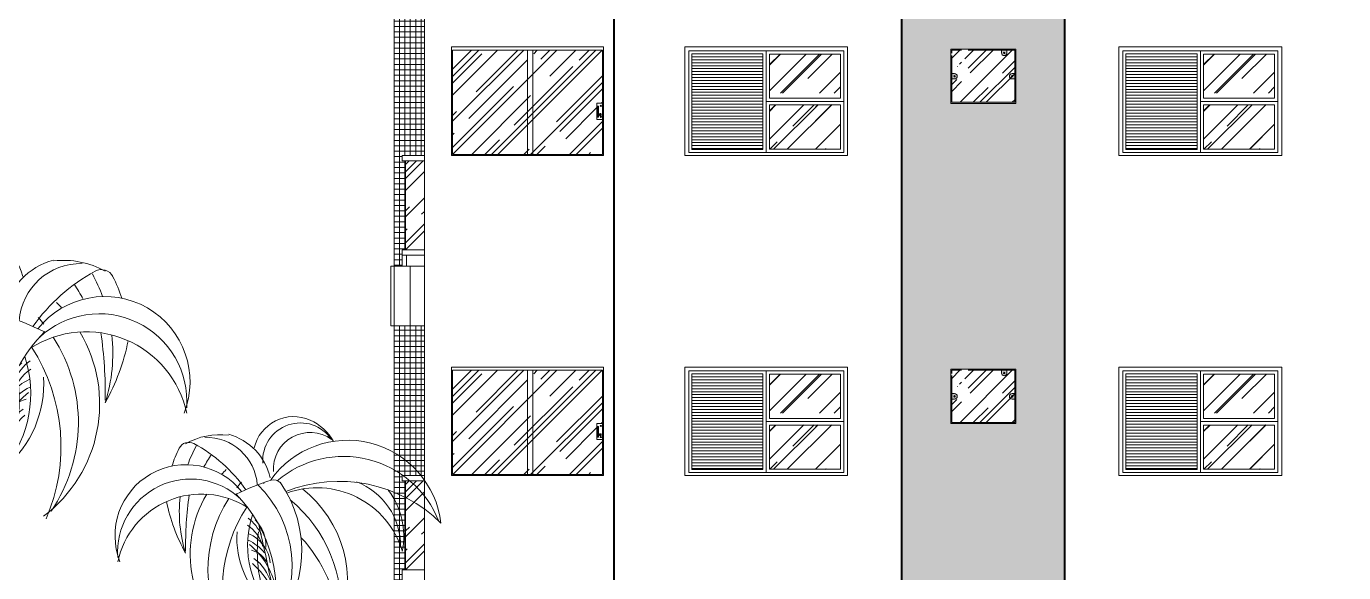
# Model space of a CAD drawing. Header units: millimetres. Extents: x 13204 to 24802, y 21209 to 40694.
# Drawn here: x 16952 to 18166, y 25647 to 26151 of the extents above; entities that cross this region are included whole.
import ezdxf

# ---------------------------------------------------------------- set-up
doc = ezdxf.new("R2010")
doc.units = ezdxf.units.MM
for name, color, linetype, lineweight in [('Esquadrias', 2, 'Continuous', 20), ('Hachura', 8, 'Continuous', 0), ('Layout', 6, 'Continuous', 15), ('Louças', 150, 'Continuous', 15), ('Meia Parede', 11, 'Continuous', 40), ('Moveis', 6, 'Continuous', 13), ('Paredes', 1, 'Continuous', 40), ('PISO', 5, 'Continuous', 5), ('Vegetação', 3, 'Continuous', 5)]:
    doc.layers.add(name, color=color, linetype=linetype, lineweight=lineweight)
pattern_1 = [(45, (13598.99, 25635.195), (23.14168, 61.71114), [409.0909, -54.5455, 136.3636, -27.2727]), (45, (13614.997, 25670.486), (-44.93342, 6.36396), [81.8182, -9, 163.6364, -20.4545]), (45, (13592.241, 25661.23), (87.35983, 113.20137), [218.1818, -38.1818, 109.0909, -27.2727])]
pattern_2 = [(45, (13998.99, 25635.195), (23.14168, 61.71114), [409.0909, -54.5455, 136.3636, -27.2727]), (45, (14014.997, 25670.486), (-44.93342, 6.36396), [81.8182, -9, 163.6364, -20.4545]), (45, (13992.241, 25661.23), (87.35983, 113.20137), [218.1818, -38.1818, 109.0909, -27.2727])]
pattern_3 = [(45, (13598.99, 25930.195), (23.14168, 61.71114), [409.0909, -54.5455, 136.3636, -27.2727]), (45, (13614.997, 25965.486), (-44.93342, 6.36396), [81.8182, -9, 163.6364, -20.4545]), (45, (13592.241, 25956.23), (87.35983, 113.20137), [218.1818, -38.1818, 109.0909, -27.2727])]
pattern_4 = [(45, (13998.99, 25930.195), (23.14168, 61.71114), [409.0909, -54.5455, 136.3636, -27.2727]), (45, (14014.997, 25965.486), (-44.93342, 6.36396), [81.8182, -9, 163.6364, -20.4545]), (45, (13992.241, 25956.23), (87.35983, 113.20137), [218.1818, -38.1818, 109.0909, -27.2727])]

# ---------------------------------------------------------------- blocks, each defined once
blk = doc.blocks.new('Arv010')
at = {"layer": 'Vegetação', "color": 8}
for p, q in [((-562, 6242), (-708, 6196)), ((-686, 6071), (-538, 6132)), ((-501, 5956), (-665, 5952)), ((-643, 5827), (-475, 5827)), ((-442, 5666), (-622, 5704)), ((-581, 5463), (-410, 5502)), ((-561, 5341), (-581, 5463)), ((-383, 5365), (-561, 5341)), ((-544, 5235), (-359, 5239)), ((-325, 5058), (-516, 5056)), ((-494, 4914), (-298, 4913)), ((-273, 4771), (-469, 4748)), ((-448, 4606), (-248, 4629)), ((-213, 4424), (-427, 4463)), ((-385, 4157), (-179, 4219)), ((-143, 3997), (-360, 3977)), ((-328, 3729), (-111, 3792)), ((-86, 3629), (-315, 3626)), ((-288, 3405), (-62, 3464)), ((-34, 3264), (-268, 3239)), ((-252, 3101), (-14, 3122)), ((14, 2916), (-234, 2936)), ((-199, 2611), (45, 2672)), ((68, 2487), (-180, 2427)), ((-158, 2203), (89, 2308)), ((119, 2041), (-143, 2039)), ((-121, 1796), (139, 1856)), ((162, 1634), (-108, 1633)), ((-82, 1307), (184, 1408)), ((203, 1205), (-69, 1144)), ((-58, 978), (221, 1000)), ((239, 777), (-43, 755)), ((-29, 530), (258, 532)), ((280, 377), (269, 377)), ((278, 245), (-15, 286))]:
    blk.add_line(p, q, dxfattribs=at)
for centre, radius, start, end in [((-688, 8736), 447, 65.9344, 167.1957), ((-613, 8696), 417, 34.1808, 183.76), ((-736, 8628), 565, 29.5183, 65.9344), ((-1499, 8194), 789, 83.4198, 119.2001), ((-1580, 8360), 650, 12.9509, 74.5137), ((-506, 8602), 405, 54.0715, 184.0377), ((-1848, 8779), 119, 61.596, 152.9613), ((-2589, 7409), 1677, 35.1154, 61.596), ((-1659, 8383), 571, 4.3307, 91.157), ((-91, 7879), 1042, 6.8194, 144.6697), ((-803, 8245), 1292, 152.9613, 162.4624), ((-432, 8125), 1521, 151.1853, 159.8093), ((1045, 7097), 3125, 147.7662, 150.715), ((-135, 7608), 1134, 21.6617, 130.3626), ((-1879, 7864), 786, 38.3816, 201.5324), ((-537, 7661), 1295, 133.7601, 137.0343), ((-1828, 7683), 808, 46.9218, 184.2063), ((-275, 6256), 2318, 106.5343, 116.9104), ((-186, 7488), 1450, 138.1587, 141.3051), ((-1959, 7526), 1256, 326.0024, 45.9264), ((-1460, 8532), 449, 348.5192, 349.6053), ((-907, 8383), 98.5, 43.9783, 106.5343), ((-1916, 7695), 1319, 318.1694, 35.195), ((-183, 6858), 1607, 45.4793, 111.5429), ((-430, 7406), 989, 16.9314, 109.7678), ((-1408, 7349), 1319, 339.4597, 51.5705), ((-261, 7752), 757, 359.5197, 69.1985), ((-1708, 7378), 947, 57.4067, 167.9556), ((-432, 8125), 1521, 173.5755, 197.3935), ((2188, 7743), 4072, 171.9152, 180.684), ((-537, 7661), 1295, 149.2579, 233.1347), ((-186, 7488), 1450, 147.0878, 214.2132), ((-2454, 7227), 1575, 344.853, 44.2953), ((-1324, 8322), 0, 180, 233.8207), ((-1702, 7073), 1538, 353.9102, 50.5488), ((-312, 7860), 844, 348.6876, 37.1487), ((-106, 8653), 2031, 191.6893, 208.9222), ((204, 7268), 1680, 147.1358, 203.4037), ((-114, 7755), 1083, 161.6025, 218.8153), ((-1516, 7645), 526, 26.2133, 51.825), ((-1379, 7760), 384, 356.7644, 46.4259), ((-328, 7838), 988, 175.9433, 230.4539), ((-1441, 7631), 427, 15.5284, 55.1635), ((523, 7694), 1613, 172.3831, 203.4313), ((-47608, -2587), 47720, 11.7221, 12.8027), ((-1470, 7262), 620, 41.8926, 63.2233), ((-1339, 7522), 395, 5.9919, 66.8522), ((-1825, 6718), 1660, 5.829, 42.7673), ((-1698, 7120), 830, 15.3832, 51.0865), ((-1212, 7452), 257, 22.3062, 77.3091), ((-2085, 6579), 1359, 32.0018, 46.046), ((-1408, 7217), 485, 14.7948, 54.6862), ((-227, 7016), 492, 151.6494, 186.1319), ((-1060, 6936), 309, 2.6852, 21.3375), ((-41385, -2532), 41756, 3.4477, 13.306), ((-47863, -2332), 47919, 2.7891, 11.1374), ((-219, 6785), 553, 162.559, 208.2821), ((354, 6745), 1039, 163.9258, 191.2009), ((-164, 6705), 487, 140.9197, 199.4561), ((-2161, 7524), 1420, 330.4624, 330.4685), ((-28, 6543), 637, 147.0741, 194.8004), ((-1052, 6508), 286, 3.0669, 77.6878), ((-1186, 6238), 507, 9.1941, 67.4455), ((-1101, 6323), 457, 356.8743, 68.0159), ((641, 6385), 1224, 161.7549, 179.268), ((-1427, 5953), 773, 28.2549, 57.4059), ((-263, 6434), 290, 133.3025, 194.9176)]:
    blk.add_arc(centre, radius, start, end, dxfattribs=at)

msp = doc.modelspace()

# ---------------------------------------------------------------- hatches: boundary and pattern name
at = {"layer": 'Hachura'}
h = msp.add_hatch(dxfattribs=at)
h.set_pattern_fill('_USER', color=256, scale=5, style=0, double=1, pattern_type=0)
h.set_pattern_definition([(0, (17290.4844, 25330.4615), (0, 5), []), (90, (17290.4844, 25330.4615), (-5, 3e-16), [])])
h.paths.add_polyline_path([(17290.48, 25330.46), (17308.48, 25330.46), (17308.48, 25336.56), (17318.48, 25336.56), (17318.48, 25579.56), (17305.48, 25579.56), (17290.48, 25579.56)])
h.paths.add_polyline_path([(17290.48, 25634.56), (17297.98, 25634.56), (17297.98, 25649.56), (17300.98, 25649.56), (17300.98, 25731.56), (17297.98, 25731.56), (17297.98, 25736.56), (17318.48, 25736.56), (17318.48, 25874.56), (17305.48, 25874.56), (17290.48, 25874.56)])
h.paths.add_polyline_path([(17290.48, 25929.56), (17297.98, 25929.56), (17297.98, 25944.56), (17300.98, 25944.56), (17300.98, 26026.56), (17297.98, 26026.56), (17297.98, 26031.56), (17318.48, 26031.56), (17318.48, 26169.56), (17305.48, 26169.56), (17290.48, 26169.56)])
h.paths.add_polyline_path([(17290.48, 26224.56), (17297.98, 26224.56), (17297.98, 26239.56), (17300.98, 26239.56), (17300.98, 26321.56), (17297.98, 26321.56), (17297.98, 26326.56), (17318.48, 26326.56), (17318.48, 26464.56), (17305.48, 26464.56), (17290.48, 26464.56)])
h.paths.add_polyline_path([(17290.48, 26519.56), (17297.98, 26519.56), (17297.98, 26534.56), (17300.98, 26534.56), (17300.98, 26616.56), (17297.98, 26616.56), (17297.98, 26621.56), (17318.48, 26621.56), (17318.48, 26761.56), (17293.48, 26761.56), (17290.48, 26761.56)])
h.paths.add_polyline_path([(17290.48, 26916.56), (17293.48, 26916.56), (17318.48, 26916.56), (17333.48, 26916.56), (17333.48, 26966.56), (17290.48, 26966.56)])
h = msp.add_hatch(dxfattribs=at)
h.set_pattern_fill('AR-RROOF', color=256, angle=45, style=0)
h.set_pattern_definition([(45, (17344.484, 26032.558), (21.5526, 57.4736), [381, -50.8, 127, -25.4]), (45, (17359.39, 26065.426), (-41.848, 5.927), [76.2, -8.382, 152.4, -19.05]), (45, (17338.198, 26056.805), (81.3611, 105.4282), [203.2, -35.56, 101.6, -25.4])])
h.paths.add_polyline_path([(17413.48, 26128.56), (17344.48, 26128.56), (17344.48, 26032.56), (17352.93, 26032.56), (17413.48, 26032.56)])
h.paths.add_polyline_path([(17418.48, 26128.56), (17413.48, 26128.56), (17413.48, 26032.56), (17418.48, 26032.56)])
h.paths.add_polyline_path([(17482.48, 26128.56), (17418.48, 26128.56), (17418.48, 26032.56), (17482.48, 26032.56), (17482.48, 26064.68), (17477.48, 26064.68), (17477.48, 26079.68), (17482.48, 26079.68)])
h = msp.add_hatch(dxfattribs=at)
h.set_pattern_fill('_USER', color=256, scale=2.727273, style=0, pattern_type=0)
h.set_pattern_definition([(0, (17549.848, 25953.3766), (0, 2.727273), [])])
h.paths.add_polyline_path([(17630.48, 26125.19), (17564.85, 26125.19), (17564.85, 26037.01), (17630.48, 26037.01)])
h = msp.add_hatch(dxfattribs=at)
h.set_pattern_fill('AR-RROOF', color=256, angle=45, style=0)
h.set_pattern_definition([(45, (-26439.758, 36207.547), (21.552615, 57.473639), [381, -50.8, 127, -25.4]), (45, (-26424.85, 36240.415), (-41.847994, 5.92697), [76.2, -8.382, 152.4, -19.05]), (45, (-26446.044, 36231.794), (81.3611205, 105.428207), [203.2, -35.56, 101.6, -25.4])])
h.paths.add_polyline_path([(17701.85, 26124.92), (17636.48, 26124.92), (17636.48, 26089.1), (17701.85, 26089.1)])
h = msp.add_hatch(dxfattribs=at)
h.set_pattern_fill('AR-RROOF', color=256, angle=45, style=0)
h.set_pattern_definition([(45, (17794.484, 26080.558), (21.553, 57.474), [381, -50.8, 127, -25.4]), (45, (17809.39, 26113.426), (-41.848, 5.927), [76.2, -8.382, 152.4, -19.05]), (45, (17788.198, 26104.805), (81.361, 105.4282), [203.2, -35.56, 101.6, -25.4])])
h.paths.add_polyline_path([(17823.98, 26102.58), (17808.98, 26102.58), (17813.48, 26111.58), (17819.48, 26111.58)])
h.paths.add_polyline_path([(17808.98, 26099.58), (17808.98, 26102.58), (17823.98, 26102.58), (17823.98, 26099.58)])
edge = h.paths.add_edge_path()
edge.add_line((17804.48, 26124.28), (17804.48, 26115.7))
edge.add_line((17804.48, 26115.7), (17813.48, 26115.7))
edge.add_line((17813.48, 26115.7), (17813.48, 26120.58))
edge.add_line((17813.48, 26120.58), (17819.48, 26120.58))
edge.add_line((17819.48, 26120.58), (17819.48, 26111.58))
edge.add_line((17819.48, 26111.58), (17813.48, 26111.58))
edge.add_line((17813.48, 26111.58), (17813.48, 26113.7))
edge.add_line((17813.48, 26113.7), (17804.48, 26113.7))
edge.add_line((17804.48, 26113.7), (17804.48, 26080.56))
edge.add_line((17804.48, 26080.56), (17862.48, 26080.56))
edge.add_line((17862.48, 26080.56), (17862.48, 26128.56))
edge.add_line((17862.48, 26128.56), (17805.23, 26128.56))
edge.add_line((17805.23, 26128.56), (17805.23, 26126.06))
edge.add_arc((17802.73, 26126.06), 2.5, -45.37492, 0, ccw=False)
h = msp.add_hatch(dxfattribs=at)
h.set_pattern_fill('_USER', color=256, scale=2.727273, style=0, pattern_type=0)
h.set_pattern_definition([(0, (17949.848, 25953.3766), (0, 2.727273), [])])
h.paths.add_polyline_path([(18030.48, 26125.19), (17964.85, 26125.19), (17964.85, 26037.01), (18030.48, 26037.01)])
h = msp.add_hatch(dxfattribs=at)
h.set_pattern_fill('AR-RROOF', color=256, angle=45, style=0)
h.set_pattern_definition([(45, (-26039.758, 36207.547), (21.552615, 57.473639), [381, -50.8, 127, -25.4]), (45, (-26024.85, 36240.415), (-41.847994, 5.92697), [76.2, -8.382, 152.4, -19.05]), (45, (-26046.044, 36231.794), (81.3611205, 105.428207), [203.2, -35.56, 101.6, -25.4])])
h.paths.add_polyline_path([(18101.85, 26124.92), (18036.48, 26124.92), (18036.48, 26089.1), (18101.85, 26089.1)])
h = msp.add_hatch(dxfattribs=at)
h.set_pattern_fill('AR-RROOF', color=256, scale=27.272727, angle=45, style=0)
h.set_pattern_definition(pattern_3)
h.paths.add_polyline_path([(17636.48, 26078.1), (17701.85, 26078.38), (17701.85, 26037.29), (17636.48, 26037.29)])
h = msp.add_hatch(dxfattribs=at)
h.set_pattern_fill('AR-RROOF', color=256, scale=27.272727, angle=45, style=0)
h.set_pattern_definition(pattern_3)
h.paths.add_polyline_path([(17678.94, 26078.38), (17701.85, 26078.38), (17701.85, 26037.29), (17678.94, 26037.01)])
h = msp.add_hatch(dxfattribs=at)
h.set_pattern_fill('AR-RROOF', color=256, scale=27.272727, angle=45, style=0)
h.set_pattern_definition(pattern_3)
h.paths.add_polyline_path([(17678.94, 26078.38), (17701.85, 26078.38), (17701.85, 26037.29), (17678.94, 26037.01)])
h = msp.add_hatch(dxfattribs=at)
h.set_pattern_fill('AR-RROOF', color=256, scale=27.272727, angle=45, style=0)
h.set_pattern_definition(pattern_3)
h.paths.add_polyline_path([(17678.94, 26078.38), (17701.85, 26078.38), (17701.85, 26037.29), (17678.94, 26037.01)])
h = msp.add_hatch(dxfattribs=at)
h.set_pattern_fill('AR-RROOF', color=256, scale=27.272727, angle=45, style=0)
h.set_pattern_definition(pattern_4)
h.paths.add_polyline_path([(18036.48, 26078.1), (18101.85, 26078.38), (18101.85, 26037.29), (18036.48, 26037.29)])
h = msp.add_hatch(dxfattribs=at)
h.set_pattern_fill('AR-RROOF', color=256, scale=27.272727, angle=45, style=0)
h.set_pattern_definition(pattern_4)
h.paths.add_polyline_path([(18078.94, 26078.38), (18101.85, 26078.38), (18101.85, 26037.29), (18078.94, 26037.01)])
h = msp.add_hatch(dxfattribs=at)
h.set_pattern_fill('AR-RROOF', color=256, scale=27.272727, angle=45, style=0)
h.set_pattern_definition(pattern_4)
h.paths.add_polyline_path([(18078.94, 26078.38), (18101.85, 26078.38), (18101.85, 26037.29), (18078.94, 26037.01)])
h = msp.add_hatch(dxfattribs=at)
h.set_pattern_fill('AR-RROOF', color=256, scale=27.272727, angle=45, style=0)
h.set_pattern_definition(pattern_4)
h.paths.add_polyline_path([(18078.94, 26078.38), (18101.85, 26078.38), (18101.85, 26037.29), (18078.94, 26037.01)])
h = msp.add_hatch(dxfattribs=at)
h.set_pattern_fill('AR-RROOF', color=256, angle=45, style=0)
h.set_pattern_definition([(45, (17300.984, 25944.558), (21.5526, 57.474), [381, -50.8, 127, -25.4]), (45, (17315.89, 25977.426), (-41.848, 5.927), [76.2, -8.382, 152.4, -19.05]), (45, (17294.698, 25968.805), (81.361, 105.428), [203.2, -35.56, 101.6, -25.4])])
h.paths.add_polyline_path([(17318.48, 26026.56), (17300.98, 26026.56), (17300.98, 25944.56), (17318.48, 25944.56)])
h = msp.add_hatch(dxfattribs=at)
h.set_pattern_fill('AR-RROOF', color=256, angle=45, style=0)
h.set_pattern_definition([(45, (17344.484, 25737.558), (21.5526, 57.4736), [381, -50.8, 127, -25.4]), (45, (17359.39, 25770.426), (-41.848, 5.927), [76.2, -8.382, 152.4, -19.05]), (45, (17338.198, 25761.805), (81.3611, 105.4282), [203.2, -35.56, 101.6, -25.4])])
h.paths.add_polyline_path([(17344.48, 25737.56), (17352.93, 25737.56), (17413.48, 25737.56), (17413.48, 25833.56), (17344.48, 25833.56)])
h.paths.add_polyline_path([(17418.48, 25833.56), (17413.48, 25833.56), (17413.48, 25737.56), (17418.48, 25737.56)])
h.paths.add_polyline_path([(17418.48, 25737.56), (17482.48, 25737.56), (17482.48, 25769.68), (17477.48, 25769.68), (17477.48, 25784.68), (17482.48, 25784.68), (17482.48, 25833.56), (17418.48, 25833.56)])
h = msp.add_hatch(dxfattribs=at)
h.set_pattern_fill('AR-RROOF', color=256, angle=45, style=0)
h.set_pattern_definition([(45, (17794.484, 25785.558), (21.553, 57.474), [381, -50.8, 127, -25.4]), (45, (17809.39, 25818.426), (-41.848, 5.927), [76.2, -8.382, 152.4, -19.05]), (45, (17788.198, 25809.805), (81.361, 105.4282), [203.2, -35.56, 101.6, -25.4])])
h.paths.add_polyline_path([(17823.98, 25807.58), (17808.98, 25807.58), (17813.48, 25816.58), (17819.48, 25816.58)])
h.paths.add_polyline_path([(17808.98, 25804.58), (17808.98, 25807.58), (17823.98, 25807.58), (17823.98, 25804.58)])
edge = h.paths.add_edge_path()
edge.add_line((17804.48, 25829.28), (17804.48, 25820.7))
edge.add_line((17804.48, 25820.7), (17813.48, 25820.7))
edge.add_line((17813.48, 25820.7), (17813.48, 25825.58))
edge.add_line((17813.48, 25825.58), (17819.48, 25825.58))
edge.add_line((17819.48, 25825.58), (17819.48, 25816.58))
edge.add_line((17819.48, 25816.58), (17813.48, 25816.58))
edge.add_line((17813.48, 25816.58), (17813.48, 25818.7))
edge.add_line((17813.48, 25818.7), (17804.48, 25818.7))
edge.add_line((17804.48, 25818.7), (17804.48, 25785.56))
edge.add_line((17804.48, 25785.56), (17862.48, 25785.56))
edge.add_line((17862.48, 25785.56), (17862.48, 25833.56))
edge.add_line((17862.48, 25833.56), (17805.23, 25833.56))
edge.add_line((17805.23, 25833.56), (17805.23, 25831.06))
edge.add_arc((17802.73, 25831.06), 2.5, -45.37492, 0, ccw=False)
h = msp.add_hatch(dxfattribs=at)
h.set_pattern_fill('_USER', color=256, scale=2.727273, style=0, pattern_type=0)
h.set_pattern_definition([(0, (17549.848, 25658.3766), (0, 2.727273), [])])
h.paths.add_polyline_path([(17630.48, 25830.19), (17564.85, 25830.19), (17564.85, 25742.01), (17630.48, 25742.01)])
h = msp.add_hatch(dxfattribs=at)
h.set_pattern_fill('AR-RROOF', color=256, angle=45, style=0)
h.set_pattern_definition([(45, (-26439.758, 35912.547), (21.552615, 57.473639), [381, -50.8, 127, -25.4]), (45, (-26424.85, 35945.415), (-41.847994, 5.92697), [76.2, -8.382, 152.4, -19.05]), (45, (-26446.044, 35936.794), (81.3611205, 105.428207), [203.2, -35.56, 101.6, -25.4])])
h.paths.add_polyline_path([(17701.85, 25829.92), (17636.48, 25829.92), (17636.48, 25794.1), (17701.85, 25794.1)])
h = msp.add_hatch(dxfattribs=at)
h.set_pattern_fill('_USER', color=256, scale=2.727273, style=0, pattern_type=0)
h.set_pattern_definition([(0, (17949.848, 25658.3766), (0, 2.727273), [])])
h.paths.add_polyline_path([(18030.48, 25830.19), (17964.85, 25830.19), (17964.85, 25742.01), (18030.48, 25742.01)])
h = msp.add_hatch(dxfattribs=at)
h.set_pattern_fill('AR-RROOF', color=256, angle=45, style=0)
h.set_pattern_definition([(45, (-26039.758, 35912.547), (21.552615, 57.473639), [381, -50.8, 127, -25.4]), (45, (-26024.85, 35945.415), (-41.847994, 5.92697), [76.2, -8.382, 152.4, -19.05]), (45, (-26046.044, 35936.794), (81.3611205, 105.428207), [203.2, -35.56, 101.6, -25.4])])
h.paths.add_polyline_path([(18101.85, 25829.92), (18036.48, 25829.92), (18036.48, 25794.1), (18101.85, 25794.1)])
h = msp.add_hatch(dxfattribs=at)
h.set_pattern_fill('AR-RROOF', color=256, scale=27.272727, angle=45, style=0)
h.set_pattern_definition(pattern_1)
h.paths.add_polyline_path([(17636.48, 25783.1), (17701.85, 25783.38), (17701.85, 25742.29), (17636.48, 25742.29)])
h = msp.add_hatch(dxfattribs=at)
h.set_pattern_fill('AR-RROOF', color=256, scale=27.272727, angle=45, style=0)
h.set_pattern_definition(pattern_1)
h.paths.add_polyline_path([(17678.94, 25783.38), (17701.85, 25783.38), (17701.85, 25742.29), (17678.94, 25742.01)])
h = msp.add_hatch(dxfattribs=at)
h.set_pattern_fill('AR-RROOF', color=256, scale=27.272727, angle=45, style=0)
h.set_pattern_definition(pattern_1)
h.paths.add_polyline_path([(17678.94, 25783.38), (17701.85, 25783.38), (17701.85, 25742.29), (17678.94, 25742.01)])
h = msp.add_hatch(dxfattribs=at)
h.set_pattern_fill('AR-RROOF', color=256, scale=27.272727, angle=45, style=0)
h.set_pattern_definition(pattern_1)
h.paths.add_polyline_path([(17678.94, 25783.38), (17701.85, 25783.38), (17701.85, 25742.29), (17678.94, 25742.01)])
h = msp.add_hatch(dxfattribs=at)
h.set_pattern_fill('AR-RROOF', color=256, scale=27.272727, angle=45, style=0)
h.set_pattern_definition(pattern_2)
h.paths.add_polyline_path([(18036.48, 25783.1), (18101.85, 25783.38), (18101.85, 25742.29), (18036.48, 25742.29)])
h = msp.add_hatch(dxfattribs=at)
h.set_pattern_fill('AR-RROOF', color=256, scale=27.272727, angle=45, style=0)
h.set_pattern_definition(pattern_2)
h.paths.add_polyline_path([(18078.94, 25783.38), (18101.85, 25783.38), (18101.85, 25742.29), (18078.94, 25742.01)])
h = msp.add_hatch(dxfattribs=at)
h.set_pattern_fill('AR-RROOF', color=256, scale=27.272727, angle=45, style=0)
h.set_pattern_definition(pattern_2)
h.paths.add_polyline_path([(18078.94, 25783.38), (18101.85, 25783.38), (18101.85, 25742.29), (18078.94, 25742.01)])
h = msp.add_hatch(dxfattribs=at)
h.set_pattern_fill('AR-RROOF', color=256, scale=27.272727, angle=45, style=0)
h.set_pattern_definition(pattern_2)
h.paths.add_polyline_path([(18078.94, 25783.38), (18101.85, 25783.38), (18101.85, 25742.29), (18078.94, 25742.01)])
h = msp.add_hatch(dxfattribs=at)
h.set_pattern_fill('AR-RROOF', color=256, angle=45, style=0)
h.set_pattern_definition([(45, (17300.984, 25649.558), (21.5526, 57.474), [381, -50.8, 127, -25.4]), (45, (17315.89, 25682.426), (-41.848, 5.927), [76.2, -8.382, 152.4, -19.05]), (45, (17294.698, 25673.805), (81.361, 105.428), [203.2, -35.56, 101.6, -25.4])])
h.paths.add_polyline_path([(17318.48, 25731.56), (17300.98, 25731.56), (17300.98, 25649.56), (17318.48, 25649.56)])
at = {"layer": 'PISO'}
h = msp.add_hatch(dxfattribs=at)
h.set_pattern_fill('DOTS', color=256, scale=3, style=0)
h.set_pattern_definition([(0, (17758.4844, 25286.5585), (2.38125, 4.7625), [0, -4.7625])])
h.paths.add_polyline_path([(18916.94, 25286.56), (18916.94, 25441.56), (18468.48, 25441.56), (18468.48, 25286.56)])
h.paths.add_polyline_path([(18916.94, 25581.56), (18916.94, 25676.56), (18468.48, 25676.56), (18468.48, 25581.56)])
h.paths.add_polyline_path([(17758.48, 25581.56), (17908.48, 25581.56), (17908.48, 26761.56), (17758.48, 26761.56)])
h.paths.add_polyline_path([(17803.48, 25784.56), (17803.48, 25834.56), (17863.48, 25834.56), (17863.48, 25784.56)], flags=16)
h.paths.add_polyline_path([(17803.48, 25784.56), (17803.48, 25812.06), (17806.98, 25812.06, -1), (17806.98, 25807.06), (17804.48, 25807.06), (17804.48, 25785.56), (17862.48, 25785.56), (17862.48, 25807.06), (17859.98, 25807.06, -1), (17859.98, 25812.06), (17862.48, 25812.06), (17862.48, 25833.56), (17855.27, 25833.56), (17855.27, 25831.06, -1), (17850.27, 25831.06), (17850.27, 25833.56), (17819.48, 25833.56), (17819.48, 25834.56), (17863.48, 25834.56), (17863.48, 25784.56)], flags=16)
h.paths.add_polyline_path([(17807.33, 25809.56, -8.5030703), (17807.63, 25809.56, -4.3930422)], flags=0)
h.paths.add_polyline_path([(17860.33, 25809.56, -8.5030703), (17860.63, 25809.56, -4.3930422)], flags=0)
h.paths.add_polyline_path([(17803.48, 25834.56), (17803.48, 25833.56), (17804.48, 25833.56), (17804.48, 25830.7)], flags=0)
h.paths.add_polyline_path([(17853.12, 25831.06, -8.5030703), (17853.42, 25831.06, -4.3930422)], flags=0)
h.paths.add_polyline_path([(17803.48, 26079.56), (17803.48, 26129.56), (17863.48, 26129.56), (17863.48, 26079.56)], flags=16)
h.paths.add_polyline_path([(17803.48, 26079.56), (17803.48, 26107.06), (17806.98, 26107.06, -1), (17806.98, 26102.06), (17804.48, 26102.06), (17804.48, 26080.56), (17862.48, 26080.56), (17862.48, 26102.06), (17859.98, 26102.06, -1), (17859.98, 26107.06), (17862.48, 26107.06), (17862.48, 26128.56), (17855.27, 26128.56), (17855.27, 26126.06, -1), (17850.27, 26126.06), (17850.27, 26128.56), (17819.48, 26128.56), (17819.48, 26129.56), (17863.48, 26129.56), (17863.48, 26079.56)], flags=16)
h.paths.add_polyline_path([(17807.33, 26104.56, -8.5030703), (17807.63, 26104.56, -4.3930422)], flags=0)
h.paths.add_polyline_path([(17860.33, 26104.56, -8.5030703), (17860.63, 26104.56, -4.3930422)], flags=0)
h.paths.add_polyline_path([(17804.48, 26125.7), (17803.48, 26125.7), (17803.48, 26129.56), (17804.48, 26129.56)], flags=0)
h.paths.add_polyline_path([(17853.12, 26126.06, -8.5030703), (17853.42, 26126.06, -4.3930422)], flags=0)
h.paths.add_polyline_path([(17803.48, 26374.56), (17803.48, 26424.56), (17863.48, 26424.56), (17863.48, 26374.56)], flags=16)
h.paths.add_polyline_path([(17803.48, 26374.56), (17803.48, 26402.06), (17806.98, 26402.06, -1), (17806.98, 26397.06), (17804.48, 26397.06), (17804.48, 26375.56), (17862.48, 26375.56), (17862.48, 26397.06), (17859.98, 26397.06, -1), (17859.98, 26402.06), (17862.48, 26402.06), (17862.48, 26423.56), (17855.27, 26423.56), (17855.27, 26421.06, -1), (17850.27, 26421.06), (17850.27, 26423.56), (17819.48, 26423.56), (17819.48, 26424.56), (17863.48, 26424.56), (17863.48, 26374.56)], flags=16)
h.paths.add_polyline_path([(17807.33, 26399.56, -8.5030703), (17807.63, 26399.56, -4.3930422)], flags=0)
h.paths.add_polyline_path([(17860.33, 26399.56, -8.5030703), (17860.63, 26399.56, -4.3930422)], flags=0)
h.paths.add_polyline_path([(17804.48, 26420.7), (17803.48, 26420.7), (17803.48, 26424.56), (17804.48, 26424.56)], flags=0)
h.paths.add_polyline_path([(17853.12, 26421.06, -8.5030703), (17853.42, 26421.06, -4.3930422)], flags=0)
h.paths.add_polyline_path([(17803.48, 26669.56), (17803.48, 26719.56), (17863.48, 26719.56), (17863.48, 26669.56)], flags=16)
h.paths.add_polyline_path([(17806.98, 26697.06, -1), (17806.98, 26692.06), (17804.48, 26692.06), (17804.48, 26670.56), (17862.48, 26670.56), (17862.48, 26692.06), (17859.98, 26692.06, -1), (17859.98, 26697.06), (17862.48, 26697.06), (17862.48, 26718.56), (17855.27, 26718.56), (17855.27, 26716.06, -1), (17850.27, 26716.06), (17850.27, 26718.56), (17819.48, 26718.56), (17863.48, 26719.56), (17862.48, 26719.56), (17862.48, 26670.56), (17863.48, 26669.56), (17863.48, 26670.56), (17804.48, 26670.56), (17803.48, 26669.56), (17804.48, 26669.56), (17804.48, 26697.06)], flags=16)
h.paths.add_polyline_path([(17807.33, 26694.56, -8.5030703), (17807.63, 26694.56, -4.3930422)], flags=0)
h.paths.add_polyline_path([(17860.33, 26694.56, -8.5030703), (17860.63, 26694.56, -4.3930422)], flags=0)
h.paths.add_polyline_path([(17804.48, 26715.7), (17803.48, 26715.7), (17803.48, 26719.56), (17804.48, 26719.56)], flags=0)
h.paths.add_polyline_path([(17853.12, 26716.06, -8.5030703), (17853.42, 26716.06, -4.3930422)], flags=0)
h.paths.add_polyline_path([(19476.94, 25581.56), (19626.94, 25581.56), (19626.94, 26761.56), (19476.94, 26761.56)])
h.paths.add_polyline_path([(19521.94, 25784.56), (19521.94, 25834.56), (19581.94, 25834.56), (19581.94, 25784.56)], flags=16)
h.paths.add_polyline_path([(19521.94, 25784.56), (19521.94, 25834.56), (19565.94, 25834.56), (19565.94, 25833.56), (19535.15, 25833.56), (19535.15, 25831.06, -1), (19530.15, 25831.06), (19530.15, 25833.56), (19522.94, 25833.56), (19522.94, 25812.06), (19525.44, 25812.06, -1), (19525.44, 25807.06), (19522.94, 25807.06), (19522.94, 25785.56), (19580.94, 25785.56), (19580.94, 25807.06), (19578.44, 25807.06, -1), (19578.44, 25812.06), (19581.94, 25812.06), (19581.94, 25784.56)], flags=16)
h.paths.add_polyline_path([(19525.78, 25809.56, -8.5030703), (19526.08, 25809.56, -4.3930422)], flags=0)
h.paths.add_polyline_path([(19578.78, 25809.56, -8.5030703), (19579.08, 25809.56, -4.3930422)], flags=0)
h.paths.add_polyline_path([(19533, 25831.06, -8.5030703), (19533.3, 25831.06, -4.3930422)], flags=0)
h.paths.add_polyline_path([(19581.94, 25833.56), (19580.94, 25833.56), (19580.94, 25830.7), (19581.94, 25830.7)], flags=0)
h.paths.add_polyline_path([(19521.94, 26079.56), (19521.94, 26129.56), (19581.94, 26129.56), (19581.94, 26079.56)], flags=16)
h.paths.add_polyline_path([(19521.94, 26079.56), (19521.94, 26129.56), (19565.94, 26129.56), (19565.94, 26128.56), (19535.15, 26128.56), (19535.15, 26126.06, -1), (19530.15, 26126.06), (19530.15, 26128.56), (19522.94, 26128.56), (19522.94, 26107.06), (19525.44, 26107.06, -1), (19525.44, 26102.06), (19522.94, 26102.06), (19522.94, 26080.56), (19580.94, 26080.56), (19580.94, 26102.06), (19578.44, 26102.06, -1), (19578.44, 26107.06), (19581.94, 26107.06), (19581.94, 26079.56)], flags=16)
h.paths.add_polyline_path([(19525.78, 26104.56, -8.5030703), (19526.08, 26104.56, -4.3930422)], flags=0)
h.paths.add_polyline_path([(19578.78, 26104.56, -8.5030703), (19579.08, 26104.56, -4.3930422)], flags=0)
h.paths.add_polyline_path([(19533, 26126.06, -8.5030703), (19533.3, 26126.06, -4.3930422)], flags=0)
h.paths.add_polyline_path([(19581.94, 26128.56), (19580.94, 26128.56), (19580.94, 26125.7), (19581.94, 26125.7)], flags=0)
h.paths.add_polyline_path([(19521.94, 26374.56), (19521.94, 26424.56), (19581.94, 26424.56), (19581.94, 26374.56)], flags=16)
h.paths.add_polyline_path([(19521.94, 26374.56), (19521.94, 26424.56), (19565.94, 26424.56), (19565.94, 26423.56), (19535.15, 26423.56), (19535.15, 26421.06, -1), (19530.15, 26421.06), (19530.15, 26423.56), (19522.94, 26423.56), (19522.94, 26402.06), (19525.44, 26402.06, -1), (19525.44, 26397.06), (19522.94, 26397.06), (19522.94, 26375.56), (19580.94, 26375.56), (19580.94, 26397.06), (19578.44, 26397.06, -1), (19578.44, 26402.06), (19581.94, 26402.06), (19581.94, 26374.56)], flags=16)
h.paths.add_polyline_path([(19525.78, 26399.56, -8.5030703), (19526.08, 26399.56, -4.3930422)], flags=0)
h.paths.add_polyline_path([(19578.78, 26399.56, -8.5030703), (19579.08, 26399.56, -4.3930422)], flags=0)
h.paths.add_polyline_path([(19533, 26421.06, -8.5030703), (19533.3, 26421.06, -4.3930422)], flags=0)
h.paths.add_polyline_path([(19581.94, 26423.56), (19580.94, 26423.56), (19580.94, 26420.7), (19581.94, 26420.7)], flags=0)
h.paths.add_polyline_path([(19521.94, 26669.56), (19521.94, 26719.56), (19581.94, 26719.56), (19581.94, 26669.56)], flags=16)
h.paths.add_polyline_path([(19521.94, 26669.56), (19521.94, 26719.56), (19565.94, 26719.56), (19565.94, 26718.56), (19535.15, 26718.56), (19535.15, 26716.06, -1), (19530.15, 26716.06), (19530.15, 26718.56), (19522.94, 26718.56), (19522.94, 26697.06), (19525.44, 26697.06, -1), (19525.44, 26692.06), (19522.94, 26692.06), (19522.94, 26670.56), (19580.94, 26670.56), (19580.94, 26692.06), (19578.44, 26692.06, -1), (19578.44, 26697.06), (19581.94, 26697.06), (19581.94, 26669.56)], flags=16)
h.paths.add_polyline_path([(19525.78, 26694.56, -8.5030703), (19526.08, 26694.56, -4.3930422)], flags=0)
h.paths.add_polyline_path([(19578.78, 26694.56, -8.5030703), (19579.08, 26694.56, -4.3930422)], flags=0)
h.paths.add_polyline_path([(19533, 26716.06, -8.5030703), (19533.3, 26716.06, -4.3930422)], flags=0)
h.paths.add_polyline_path([(19581.94, 26718.56), (19580.94, 26718.56), (19580.94, 26715.7), (19581.94, 26715.7)], flags=0)

# ---------------------------------------------------------------- linework, layer by layer
at = {"layer": 'Esquadrias'}
msp.add_line((17318.48, 25336.56), (17318.48, 26916.56), dxfattribs=at)
msp.add_lwpolyline([(17290.48, 25929.56), (17305.48, 25929.56), (17305.48, 25874.56), (17290.48, 25874.56)], close=True, dxfattribs=at)
at = {"layer": 'Hachura'}
for p, q in [((17418.48, 26128.56), (17418.48, 26031.56)), ((17418.48, 25833.56), (17418.48, 25736.56))]:
    msp.add_line(p, q, dxfattribs=at)
for points in [[(17564.85, 26037.01), (17564.85, 26125.19), (17630.48, 26125.19), (17630.48, 26037.01), (17564.85, 26037.01)], [(17964.85, 26037.01), (17964.85, 26125.19), (18030.48, 26125.19), (18030.48, 26037.01), (17964.85, 26037.01)], [(17564.85, 25742.01), (17564.85, 25830.19), (17630.48, 25830.19), (17630.48, 25742.01), (17564.85, 25742.01)], [(17964.85, 25742.01), (17964.85, 25830.19), (18030.48, 25830.19), (18030.48, 25742.01), (17964.85, 25742.01)]]:
    msp.add_lwpolyline(points, dxfattribs=at)
for points in [[(17636.48, 26084.27), (17701.85, 26084.27), (17701.85, 26124.92), (17636.48, 26124.92)], [(18036.48, 26084.27), (18101.85, 26084.27), (18101.85, 26124.92), (18036.48, 26124.92)], [(17636.48, 26078.1), (17701.85, 26078.1), (17701.85, 26037.29), (17636.48, 26037.29)], [(18036.48, 26078.1), (18101.85, 26078.1), (18101.85, 26037.29), (18036.48, 26037.29)], [(17636.48, 25789.27), (17701.85, 25789.27), (17701.85, 25829.92), (17636.48, 25829.92)], [(18036.48, 25789.27), (18101.85, 25789.27), (18101.85, 25829.92), (18036.48, 25829.92)], [(17636.48, 25783.1), (17701.85, 25783.1), (17701.85, 25742.29), (17636.48, 25742.29)], [(18036.48, 25783.1), (18101.85, 25783.1), (18101.85, 25742.29), (18036.48, 25742.29)]]:
    msp.add_lwpolyline(points, close=True, dxfattribs=at)
at = {"layer": 'Louças'}
for p, q in [((17305.48, 25929.56), (17318.48, 25929.56)), ((17305.48, 25874.56), (17318.48, 25874.56))]:
    msp.add_line(p, q, dxfattribs=at)
at = {"layer": 'Meia Parede'}
msp.add_line((17493.48, 25286.56), (17493.48, 26916.56), dxfattribs=at)
at = {"layer": 'Moveis'}
for p, q in [((17290.48, 25330.46), (17290.48, 26761.56)), ((17343.48, 26031.56), (17343.48, 26131.56)), ((17483.48, 26131.56), (17343.48, 26131.56)), ((17483.48, 26031.56), (17483.48, 26131.56)), ((17558.48, 26031.56), (17558.48, 26131.56)), ((17558.48, 26131.56), (17708.48, 26131.56)), ((17708.48, 26031.56), (17708.48, 26131.56)), ((17958.48, 26031.56), (17958.48, 26131.56)), ((17958.48, 26131.56), (18108.48, 26131.56)), ((18108.48, 26031.56), (18108.48, 26131.56)), ((17297.98, 26031.56), (17318.48, 26031.56)), ((17297.98, 26026.56), (17297.98, 26031.56)), ((17297.98, 26026.56), (17318.48, 26026.56)), ((17343.48, 26031.56), (17343.48, 26034.88)), ((17483.48, 26031.56), (17343.48, 26031.56)), ((17352.98, 26031.56), (17343.48, 26031.56)), ((17558.48, 26031.56), (17708.48, 26031.56)), ((17958.48, 26031.56), (18108.48, 26031.56)), ((17297.98, 25944.56), (17318.48, 25944.56)), ((17297.98, 25929.56), (17297.98, 25944.56)), ((17297.98, 25939.56), (17318.48, 25939.56)), ((17301.98, 25929.56), (17301.98, 25939.56)), ((17343.48, 25736.56), (17343.48, 25836.56)), ((17483.48, 25836.56), (17343.48, 25836.56)), ((17483.48, 25736.56), (17483.48, 25836.56)), ((17558.48, 25736.56), (17558.48, 25836.56)), ((17558.48, 25836.56), (17708.48, 25836.56)), ((17708.48, 25736.56), (17708.48, 25836.56)), ((17958.48, 25736.56), (17958.48, 25836.56)), ((17958.48, 25836.56), (18108.48, 25836.56)), ((18108.48, 25736.56), (18108.48, 25836.56)), ((17297.98, 25736.56), (17318.48, 25736.56)), ((17297.98, 25731.56), (17297.98, 25736.56)), ((17343.48, 25736.56), (17343.48, 25739.88)), ((17483.48, 25736.56), (17343.48, 25736.56)), ((17352.98, 25736.56), (17343.48, 25736.56)), ((17558.48, 25736.56), (17708.48, 25736.56)), ((17958.48, 25736.56), (18108.48, 25736.56)), ((17297.98, 25731.56), (17318.48, 25731.56)), ((17297.98, 25649.56), (17318.48, 25649.56)), ((17297.98, 25634.56), (17297.98, 25649.56))]:
    msp.add_line(p, q, dxfattribs=at)
for points in [[(17803.48, 26125.7), (17803.48, 26129.56), (17813.48, 26129.56)], [(17819.48, 26129.56), (17863.48, 26129.56), (17863.48, 26079.56), (17803.48, 26079.56), (17803.48, 26123.7)], [(17290.48, 25929.56), (17287.48, 25929.56), (17287.48, 25874.56), (17290.48, 25874.56)], [(17803.48, 25830.7), (17803.48, 25834.56), (17813.48, 25834.56)], [(17819.48, 25834.56), (17863.48, 25834.56), (17863.48, 25784.56), (17803.48, 25784.56), (17803.48, 25828.7)]]:
    msp.add_lwpolyline(points, dxfattribs=at)
for points in [[(17863.48, 26129.56), (17803.48, 26129.56), (17803.48, 26079.56), (17863.48, 26079.56)], [(17863.48, 25834.56), (17803.48, 25834.56), (17803.48, 25784.56), (17863.48, 25784.56)]]:
    msp.add_lwpolyline(points, close=True, dxfattribs=at)
at = {"layer": 'Paredes'}
for p, q in [((17758.48, 25581.56), (17758.48, 26916.56)), ((17908.48, 25581.56), (17908.48, 26916.56))]:
    msp.add_line(p, q, dxfattribs=at)
at = {"layer": 'PISO'}
for p, q in [((17344.48, 26032.56), (17344.48, 26128.56)), ((17482.48, 26128.56), (17344.48, 26128.56)), ((17413.48, 26128.56), (17413.48, 26031.56)), ((17482.48, 26032.56), (17482.48, 26128.56)), ((17704.85, 26127.92), (17562.12, 26127.92)), ((17562.12, 26034.29), (17562.12, 26127.92)), ((17562.12, 26127.92), (17590.76, 26127.92)), ((17633.48, 26127.92), (17633.48, 26034.29)), ((17704.85, 26034.29), (17704.85, 26127.92)), ((17850.27, 26128.56), (17850.27, 26126.06)), ((17855.27, 26128.56), (17850.27, 26128.56)), ((17855.27, 26128.56), (17855.27, 26126.06)), ((18104.85, 26127.92), (17962.12, 26127.92)), ((17962.12, 26034.29), (17962.12, 26127.92)), ((17962.12, 26127.92), (17990.76, 26127.92)), ((18033.48, 26127.92), (18033.48, 26034.29)), ((18104.85, 26034.29), (18104.85, 26127.92)), ((17804.48, 26107.06), (17806.98, 26107.06)), ((17804.48, 26102.06), (17804.48, 26107.06)), ((17804.48, 26102.06), (17806.98, 26102.06)), ((17862.48, 26107.06), (17859.98, 26107.06)), ((17862.48, 26102.06), (17859.98, 26102.06)), ((17862.48, 26102.06), (17862.48, 26107.06)), ((17676.21, 26081.27), (17704.85, 26081.27)), ((18076.21, 26081.27), (18104.85, 26081.27)), ((17479.92, 26069.6), (17479.92, 26068.76)), ((17480.78, 26070.1), (17480.42, 26070.1)), ((17480.42, 26068.26), (17480.78, 26068.26)), ((17481.28, 26069.6), (17481.28, 26068.76)), ((17300.98, 25944.56), (17300.98, 26026.56)), ((17344.48, 26032.56), (17344.48, 26034.88)), ((17352.93, 26032.56), (17344.48, 26032.56)), ((17482.48, 26032.56), (17347.12, 26032.56)), ((17562.12, 26034.29), (17704.85, 26034.29)), ((17562.12, 26034.29), (17704.85, 26034.29)), ((17590.76, 26034.29), (17633.48, 26034.29)), ((17962.12, 26034.29), (18104.85, 26034.29)), ((17962.12, 26034.29), (18104.85, 26034.29)), ((17990.76, 26034.29), (18033.48, 26034.29)), ((17344.48, 25737.56), (17344.48, 25833.56)), ((17482.48, 25833.56), (17344.48, 25833.56)), ((17413.48, 25833.56), (17413.48, 25736.56)), ((17482.48, 25737.56), (17482.48, 25833.56)), ((17704.85, 25832.92), (17562.12, 25832.92)), ((17562.12, 25739.29), (17562.12, 25832.92)), ((17562.12, 25832.92), (17590.76, 25832.92)), ((17633.48, 25832.92), (17633.48, 25739.29)), ((17704.85, 25739.29), (17704.85, 25832.92)), ((17850.27, 25833.56), (17850.27, 25831.06)), ((17855.27, 25833.56), (17850.27, 25833.56)), ((17855.27, 25833.56), (17855.27, 25831.06)), ((18104.85, 25832.92), (17962.12, 25832.92)), ((17962.12, 25739.29), (17962.12, 25832.92)), ((17962.12, 25832.92), (17990.76, 25832.92)), ((18033.48, 25832.92), (18033.48, 25739.29)), ((18104.85, 25739.29), (18104.85, 25832.92)), ((17804.48, 25812.06), (17806.98, 25812.06)), ((17804.48, 25807.06), (17804.48, 25812.06)), ((17804.48, 25807.06), (17806.98, 25807.06)), ((17862.48, 25812.06), (17859.98, 25812.06)), ((17862.48, 25807.06), (17859.98, 25807.06)), ((17862.48, 25807.06), (17862.48, 25812.06)), ((17676.21, 25786.27), (17704.85, 25786.27)), ((18076.21, 25786.27), (18104.85, 25786.27)), ((17479.92, 25774.6), (17479.92, 25773.76)), ((17480.78, 25775.1), (17480.42, 25775.1)), ((17480.42, 25773.26), (17480.78, 25773.26)), ((17481.28, 25774.6), (17481.28, 25773.76)), ((17344.48, 25737.56), (17344.48, 25739.88)), ((17352.93, 25737.56), (17344.48, 25737.56)), ((17482.48, 25737.56), (17347.12, 25737.56)), ((17562.12, 25739.29), (17704.85, 25739.29)), ((17562.12, 25739.29), (17704.85, 25739.29)), ((17590.76, 25739.29), (17633.48, 25739.29)), ((17962.12, 25739.29), (18104.85, 25739.29)), ((17962.12, 25739.29), (18104.85, 25739.29)), ((17990.76, 25739.29), (18033.48, 25739.29)), ((17300.98, 25649.56), (17300.98, 25731.56))]:
    msp.add_line(p, q, dxfattribs=at)
for points in [[(17804.48, 26125.7), (17804.48, 26128.56), (17813.48, 26128.56)], [(17819.48, 26128.56), (17862.48, 26128.56), (17862.48, 26080.56), (17804.48, 26080.56), (17804.48, 26123.7)], [(17590.76, 26034.29), (17633.48, 26034.29)], [(17990.76, 26034.29), (18033.48, 26034.29)], [(17804.48, 25830.7), (17804.48, 25833.56), (17813.48, 25833.56)], [(17819.48, 25833.56), (17862.48, 25833.56), (17862.48, 25785.56), (17804.48, 25785.56), (17804.48, 25828.7)], [(17590.76, 25739.29), (17633.48, 25739.29)], [(17990.76, 25739.29), (18033.48, 25739.29)]]:
    msp.add_lwpolyline(points, dxfattribs=at)
for points in [[(17482.48, 26079.68), (17477.48, 26079.68), (17477.48, 26064.68), (17482.48, 26064.68)], [(17479, 26076.87), (17478, 26076.87), (17478, 26066.87), (17479, 26066.87)], [(17633.48, 26081.27), (17704.85, 26081.27), (17704.85, 26034.29), (17633.48, 26034.29)], [(18033.48, 26081.27), (18104.85, 26081.27), (18104.85, 26034.29), (18033.48, 26034.29)], [(17480.64, 26069.63), (17480.57, 26069.63), (17480.57, 26069.18), (17480.64, 26069.18)], [(17482.48, 25784.68), (17477.48, 25784.68), (17477.48, 25769.68), (17482.48, 25769.68)], [(17633.48, 25786.27), (17704.85, 25786.27), (17704.85, 25739.29), (17633.48, 25739.29)], [(18033.48, 25786.27), (18104.85, 25786.27), (18104.85, 25739.29), (18033.48, 25739.29)], [(17479, 25781.87), (17478, 25781.87), (17478, 25771.87), (17479, 25771.87)], [(17480.64, 25774.63), (17480.57, 25774.63), (17480.57, 25774.18), (17480.64, 25774.18)]]:
    msp.add_lwpolyline(points, close=True, dxfattribs=at)
for centre, radius in [((17852.77, 26126.06), 0.647), ((17852.77, 26126.06), 0.347), ((17806.98, 26104.56), 0.647), ((17806.98, 26104.56), 0.347), ((17859.98, 26104.56), 0.647), ((17859.98, 26104.56), 0.347), ((17481.07, 26077.33), 0.5), ((17481.07, 26077.33), 0.2), ((17480.6, 26069.42), 0.404), ((17481.07, 26067.04), 0.5), ((17481.07, 26067.04), 0.2), ((17852.77, 25831.06), 0.647), ((17852.77, 25831.06), 0.347), ((17806.98, 25809.56), 0.647), ((17806.98, 25809.56), 0.347), ((17859.98, 25809.56), 0.647), ((17859.98, 25809.56), 0.347), ((17481.07, 25782.33), 0.5), ((17481.07, 25782.33), 0.2), ((17480.6, 25774.42), 0.404), ((17481.07, 25772.04), 0.5), ((17481.07, 25772.04), 0.2)]:
    msp.add_circle(centre, radius, dxfattribs=at)
for centre, radius, start, end in [((17852.77, 26126.06), 2.5, 180, 0), ((17806.98, 26104.56), 2.5, 270, 90), ((17859.98, 26104.56), 2.5, 90, 270), ((17480.42, 26069.6), 0.5, 90, 180), ((17480.42, 26068.76), 0.5, 180, 270), ((17480.78, 26069.6), 0.5, 360, 90), ((17480.78, 26068.76), 0.5, 270, 0), ((17852.77, 25831.06), 2.5, 180, 0), ((17806.98, 25809.56), 2.5, 270, 90), ((17859.98, 25809.56), 2.5, 90, 270), ((17480.42, 25774.6), 0.5, 90, 180), ((17480.42, 25773.76), 0.5, 180, 270), ((17480.78, 25774.6), 0.5, 360, 90), ((17480.78, 25773.76), 0.5, 270, 0)]:
    msp.add_arc(centre, radius, start, end, dxfattribs=at)

# ---------------------------------------------------------------- block references
at = {"layer": 'Layout', "color": 8}
for p, xscale, yscale, zscale in [((16836.06, 25036.56), -0.1, 0.1, 0.1), ((17255.21, 25026.56), 0.083235369684947, 0.083235369684947, 0.083235369684947)]:
    msp.add_blockref('Arv010', p, dxfattribs=dict(at, xscale=xscale, yscale=yscale, zscale=zscale))

doc.saveas('drawing.dxf')
